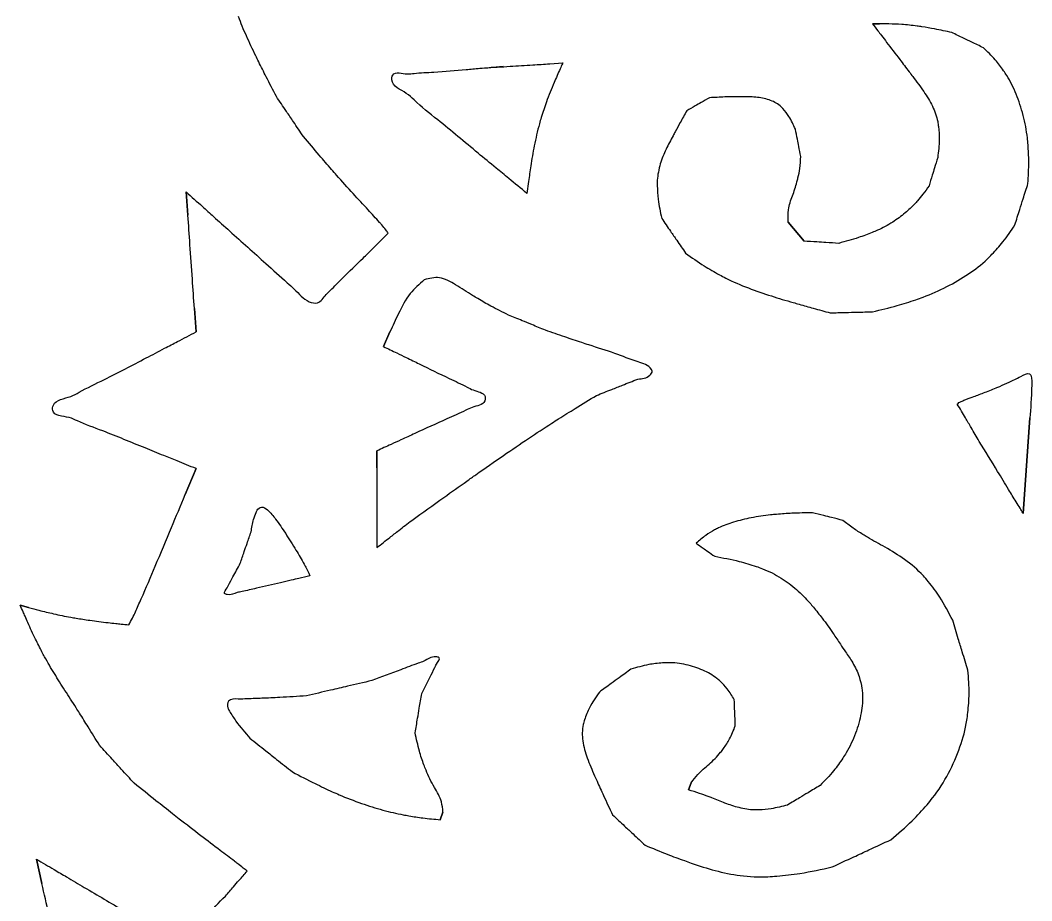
# Model space of a CAD drawing. Extents: x 0 to 339, y 0 to 248.
# Drawn here: x 43.01 to 90.01, y 163.03 to 203.97 of the extents above; entities that cross this region are included whole.
import ezdxf

# ---------------------------------------------------------------- set-up
doc = ezdxf.new("R2010")
doc.units = 0
doc.layers.add('layer_1', color=7, linetype='CONTINUOUS')

msp = doc.modelspace()

# ---------------------------------------------------------------- linework, layer by layer
at = {"layer": 'layer_1', "color": 1}
for p, q in [((82.942871, 203.801058), (82.614402, 203.801058)), ((82.614402, 203.801058), (82.942871, 203.801058)), ((82.942871, 203.801058), (82.942871, 203.801058)), ((67.613639, 201.944579), (68.21975, 201.982781)), ((66.628805, 196.477441), (66.552987, 195.921895)), ((50.798846, 194.901932), (50.723028, 195.986483)), ((50.723028, 195.986483), (50.798846, 194.901932)), ((50.798846, 194.901932), (50.798846, 194.901932)), ((79.432252, 193.699391), (78.700075, 194.583151)), ((78.700075, 194.583151), (79.432252, 193.699391)), ((79.432252, 193.699391), (79.432252, 193.699391)), ((61.780152, 191.906494), (61.780152, 191.906494)), ((61.780152, 191.906494), (61.780152, 191.906494)), ((61.780152, 191.906494), (61.780152, 191.906494)), ((51.176985, 189.480403), (51.101486, 190.564631)), ((51.101486, 190.564631), (51.176985, 189.480403)), ((51.176985, 189.480403), (51.176985, 189.480403)), ((60.189271, 189.482038), (59.886244, 188.800294)), ((59.886244, 188.800294), (60.189271, 189.482038)), ((60.189271, 189.482038), (60.189271, 189.482038)), ((89.925327, 185.479323), (89.622306, 181.034766)), ((89.622306, 181.034766), (89.925327, 185.479323)), ((89.925327, 185.479323), (89.925327, 185.479323)), ((59.583154, 183.9517), (59.583154, 183.168501)), ((59.583154, 183.168501), (59.583154, 183.9517)), ((59.583154, 183.9517), (59.583154, 183.9517)), ((50.672585, 181.915152), (51.176985, 183.125641)), ((51.176985, 183.125641), (50.672585, 181.915152)), ((50.672585, 181.915152), (50.672585, 181.915152)), ((54.871966, 180.782247), (54.871966, 180.782247)), ((54.871966, 180.782247), (54.871966, 180.782247)), ((54.871966, 180.782247), (54.871966, 180.782247)), ((43.006454, 176.770879), (43.384914, 176.669996)), ((43.384914, 176.669996), (43.006454, 176.770879)), ((43.006454, 176.770879), (43.006454, 176.770879)), ((74.066252, 168.193184), (74.192705, 168.521394)), ((74.192705, 168.521394), (74.066252, 168.193184)), ((74.066252, 168.193184), (74.066252, 168.193184)), ((62.522058, 166.804319), (62.648511, 167.157848)), ((62.648511, 167.157848), (62.522058, 166.804319)), ((62.522058, 166.804319), (62.522058, 166.804319)), ((44.015249, 163.834214), (43.76305, 164.969204)), ((43.76305, 164.969204), (44.015249, 163.834214)), ((44.015249, 163.834214), (44.015249, 163.834214))]:
    msp.add_line(p, q, dxfattribs=at)
for points in [[(53.518351, 203.239627), (53.386573, 203.536511), (53.261569, 203.836401), (53.147754, 204.140843)], [(82.614402, 203.801058), (82.695503, 203.695018), (82.776604, 203.588979), (82.857703, 203.482937)], [(83.372047, 203.797319), (83.229018, 203.800208), (83.085944, 203.800633), (82.942871, 203.801058)], [(83.969556, 203.771149), (83.770585, 203.784478), (83.571359, 203.793292), (83.372047, 203.797319)], [(84.685006, 203.700115), (84.447564, 203.732577), (84.208744, 203.755126), (83.969556, 203.771149)], [(84.913234, 203.666427), (84.837244, 203.678262), (84.761196, 203.689699), (84.685006, 203.700115)], [(85.500661, 203.56537), (85.305508, 203.602606), (85.109566, 203.635847), (84.913234, 203.666427)], [(86.301398, 203.396962), (86.034981, 203.455608), (85.768564, 203.514254), (85.500661, 203.56537)], [(53.950719, 202.315866), (53.801638, 202.621429), (53.656283, 202.928881), (53.518351, 203.239627)], [(82.857703, 203.482937), (82.914452, 203.408733), (82.971199, 203.334528), (83.027954, 203.260328)], [(83.027954, 203.260328), (83.109004, 203.154364), (83.190068, 203.048411), (83.271085, 202.942422)], [(86.843938, 203.135088), (86.663093, 203.222384), (86.482246, 203.309673), (86.301398, 203.396962)], [(87.22367, 202.951777), (87.097094, 203.012884), (86.970516, 203.073987), (86.843938, 203.135088)], [(83.271085, 202.942422), (83.473294, 202.67789), (83.675215, 202.41314), (83.87697, 202.148256)], [(87.766082, 202.689904), (87.585279, 202.777197), (87.404476, 202.86449), (87.22367, 202.951777)], [(88.317064, 202.131411), (88.145716, 202.328644), (87.955899, 202.509274), (87.766082, 202.689904)], [(54.087076, 202.038506), (54.041411, 202.130854), (53.995894, 202.223273), (53.950719, 202.315866)], [(83.87697, 202.148256), (84.022979, 201.956559), (84.168901, 201.764792), (84.314636, 201.572897)], [(54.436386, 201.340865), (54.318572, 201.572716), (54.202353, 201.805384), (54.087076, 202.038506)], [(62.232078, 201.55993), (62.735774, 201.589757), (63.2302, 201.634692), (63.724626, 201.679628)], [(63.724626, 201.679628), (63.936667, 201.698296), (64.148707, 201.716964), (64.360744, 201.735659)], [(64.360744, 201.735659), (64.509168, 201.748746), (64.657591, 201.761845), (64.806012, 201.774957)], [(64.583389, 201.755254), (64.979954, 201.780079), (65.376518, 201.804903), (65.773085, 201.829692)], [(64.806012, 201.774957), (65.018039, 201.793689), (65.230064, 201.812447), (65.442088, 201.831205)], [(65.773085, 201.829692), (66.124728, 201.851672), (66.476372, 201.873625), (66.828018, 201.895567)], [(66.828018, 201.895567), (67.089891, 201.911908), (67.351765, 201.928244), (67.613639, 201.944579)], [(68.100037, 201.713368), (68.004936, 201.500229), (67.908125, 201.287852), (67.815718, 201.073511)], [(68.204786, 201.949104), (68.16988, 201.870521), (68.135075, 201.791893), (68.100037, 201.713368)], [(68.21975, 201.982781), (68.214762, 201.971556), (68.209773, 201.960331), (68.204786, 201.949104)], [(88.705339, 201.623437), (88.584083, 201.798909), (88.456707, 201.970673), (88.317064, 202.131411)], [(54.909008, 200.424599), (54.750538, 200.729546), (54.592069, 201.034492), (54.436386, 201.340865)], [(60.27537, 201.197038), (60.268714, 201.274875), (60.28381, 201.363817), (60.322149, 201.421551)], [(60.946959, 200.568405), (60.678766, 200.751293), (60.302071, 200.884824), (60.27537, 201.197038)], [(60.322149, 201.421551), (60.435434, 201.592147), (60.751654, 201.490263), (60.997467, 201.477675)], [(60.997467, 201.477675), (61.111675, 201.471827), (61.210684, 201.485255), (61.311755, 201.496364)], [(61.311755, 201.496364), (61.607901, 201.528913), (61.921749, 201.541554), (62.232078, 201.55993)], [(84.314636, 201.572897), (84.370763, 201.498993), (84.426862, 201.425069), (84.48299, 201.351154)], [(84.48299, 201.351154), (84.658194, 201.120428), (84.833683, 200.889783), (84.997434, 200.650714)], [(88.852243, 201.401725), (88.805159, 201.476811), (88.755779, 201.550445), (88.705339, 201.623437)], [(89.286085, 200.536698), (89.164477, 200.836103), (89.023562, 201.128524), (88.852243, 201.401725)], [(67.815718, 201.073511), (67.68776, 200.776707), (67.568247, 200.476138), (67.459327, 200.171824)], [(55.376147, 199.73333), (55.22044, 199.963757), (55.064724, 200.194178), (54.909008, 200.424599)], [(61.306048, 200.263512), (61.193182, 200.368153), (61.084297, 200.474751), (60.946959, 200.568405)], [(62.405893, 199.341361), (62.030779, 199.644033), (61.649935, 199.944687), (61.306048, 200.263512)], [(75.03833, 200.366325), (74.907407, 200.2915), (74.776484, 200.216675), (74.645555, 200.141862)], [(75.754745, 200.401909), (75.515808, 200.393092), (75.277069, 200.379709), (75.03833, 200.366325)], [(76.29166, 200.415019), (76.112663, 200.412553), (75.933649, 200.408511), (75.754745, 200.401909)], [(76.503077, 200.416892), (76.432585, 200.416717), (76.362124, 200.415991), (76.29166, 200.415019)], [(77.18767, 200.389749), (76.960262, 200.412228), (76.731508, 200.417459), (76.503077, 200.416892)], [(77.804852, 200.267166), (77.604247, 200.333909), (77.396526, 200.369103), (77.18767, 200.389749)], [(78.321098, 199.987417), (78.17304, 200.115135), (77.992045, 200.204886), (77.804852, 200.267166)], [(84.997434, 200.650714), (85.145986, 200.433834), (85.284879, 200.210021), (85.399629, 199.972619)], [(89.613305, 199.548202), (89.525427, 199.884308), (89.416932, 200.214546), (89.286085, 200.536698)], [(67.459327, 200.171824), (67.373895, 199.933132), (67.294979, 199.692137), (67.220863, 199.449692)], [(74.370536, 199.984738), (74.239544, 199.90991), (74.108545, 199.835094), (73.977546, 199.760277)], [(74.645555, 200.141862), (74.553885, 200.089482), (74.462213, 200.037107), (74.370536, 199.984738)], [(78.448299, 199.86307), (78.407783, 199.906549), (78.365952, 199.948725), (78.321098, 199.987417)], [(78.732652, 199.49751), (78.650354, 199.627841), (78.553785, 199.749869), (78.448299, 199.86307)], [(85.399629, 199.972619), (85.509977, 199.744325), (85.598, 199.503464), (85.644715, 199.255171)], [(55.703054, 199.249517), (55.59409, 199.410791), (55.485121, 199.572062), (55.376147, 199.73333)], [(64.280363, 197.790743), (63.661026, 198.309547), (63.041689, 198.828352), (62.405893, 199.341361)], [(67.220863, 199.449692), (67.190835, 199.351463), (67.161594, 199.252996), (67.133912, 199.154097)], [(73.977546, 199.760277), (73.878046, 199.577691), (73.778545, 199.395105), (73.679217, 199.212422)], [(79.028284, 198.901961), (78.939544, 199.106181), (78.850804, 199.310402), (78.732652, 199.49751)], [(89.81163, 198.497865), (89.772003, 198.851959), (89.703517, 199.203172), (89.613305, 199.548202)], [(56.169936, 198.55846), (56.014312, 198.788814), (55.858688, 199.019169), (55.703054, 199.249517)], [(67.133912, 199.154097), (67.039866, 198.818104), (66.963802, 198.477119), (66.896223, 198.134663)], [(73.679217, 199.212422), (73.600261, 199.06721), (73.521415, 198.921937), (73.442626, 198.776643)], [(79.121893, 198.434111), (79.090701, 198.590063), (79.059493, 198.746012), (79.028284, 198.901961)], [(85.644715, 199.255171), (85.659044, 199.179012), (85.669487, 199.102153), (85.678399, 199.025073)], [(85.678399, 199.025073), (85.701445, 198.825743), (85.714255, 198.624932), (85.712083, 198.424638)], [(56.905046, 197.690939), (56.658344, 197.97869), (56.41414, 198.268575), (56.169936, 198.55846)], [(73.34631, 198.598939), (73.234245, 198.392038), (73.122368, 198.18489), (73.021627, 197.972217)], [(73.442626, 198.776643), (73.410509, 198.717418), (73.378402, 198.658188), (73.34631, 198.598939)], [(79.187345, 198.106736), (79.165536, 198.215863), (79.143719, 198.324988), (79.121893, 198.434111)], [(85.712083, 198.424638), (85.709053, 198.145308), (85.676884, 197.866986), (85.644715, 197.588663)], [(89.840617, 198.183579), (89.832516, 198.288503), (89.823331, 198.39331), (89.81163, 198.497865)], [(66.896223, 198.134663), (66.834563, 197.822196), (66.779966, 197.508504), (66.7316, 197.193848)], [(73.021627, 197.972217), (72.916909, 197.751149), (72.824222, 197.524113), (72.753157, 197.289408)], [(79.280739, 197.63923), (79.249613, 197.795066), (79.218487, 197.950903), (79.187345, 198.106736)], [(89.875258, 197.397864), (89.874258, 197.659938), (89.860803, 197.922124), (89.840617, 198.183579)], [(57.477693, 197.030576), (57.285797, 197.249816), (57.094684, 197.469747), (56.905046, 197.690939)], [(65.12201, 197.098427), (64.841445, 197.329179), (64.560904, 197.559961), (64.280363, 197.790743)], [(79.234946, 197.08449), (79.259882, 197.268213), (79.270311, 197.453722), (79.280739, 197.63923)], [(85.644715, 197.588663), (85.594817, 197.426535), (85.544919, 197.264407), (85.495031, 197.102276)], [(57.708449, 196.768075), (57.631281, 196.855356), (57.554424, 196.942911), (57.477693, 197.030576)], [(65.711209, 196.613911), (65.514797, 196.775402), (65.318398, 196.936907), (65.12201, 197.098427)], [(66.7316, 197.193848), (66.69495, 196.955415), (66.661878, 196.716428), (66.628805, 196.477441)], [(72.753157, 197.289408), (72.678184, 197.041799), (72.627277, 196.785656), (72.613869, 196.528012)], [(79.1499, 196.636327), (79.184331, 196.784563), (79.21451, 196.933927), (79.234946, 197.08449)], [(85.495031, 197.102276), (85.460109, 196.988783), (85.425193, 196.875287), (85.390282, 196.76179)], [(89.837077, 196.376435), (89.856817, 196.716848), (89.876557, 197.057261), (89.875258, 197.397864)], [(58.482531, 195.907973), (58.222824, 196.193139), (57.963934, 196.479107), (57.708449, 196.768075)], [(66.552987, 195.921895), (66.272386, 196.152557), (65.991785, 196.383219), (65.711209, 196.613911)], [(72.613869, 196.528012), (72.609623, 196.446426), (72.609137, 196.36469), (72.610109, 196.282935)], [(79.104107, 196.451994), (79.120491, 196.513078), (79.135564, 196.574604), (79.1499, 196.636327)], [(85.390282, 196.76179), (85.340409, 196.599649), (85.290546, 196.437505), (85.240683, 196.275361)], [(72.610109, 196.282935), (72.612644, 196.069708), (72.625092, 195.856355), (72.651214, 195.64499)], [(78.892652, 195.804858), (78.969803, 196.019789), (79.045379, 196.233045), (79.104107, 196.451994)], [(85.240683, 196.275361), (85.148958, 196.141635), (85.057233, 196.007909), (84.958188, 195.879724)], [(89.612609, 195.665584), (89.687437, 195.902533), (89.762257, 196.139484), (89.837077, 196.376435)], [(50.723028, 195.986483), (50.972106, 195.762314), (51.221183, 195.538146), (51.470279, 195.313999)], [(59.178166, 195.148664), (58.945422, 195.401048), (58.713653, 195.654193), (58.482531, 195.907973)], [(72.651214, 195.64499), (72.687991, 195.347401), (72.751874, 195.053753), (72.815757, 194.760106)], [(78.709341, 195.163205), (78.739893, 195.381901), (78.817029, 195.594183), (78.892652, 195.804858)], [(84.698168, 195.568174), (84.660596, 195.525634), (84.622709, 195.483398), (84.584064, 195.44185)], [(84.958188, 195.879724), (84.875511, 195.772724), (84.787734, 195.669585), (84.698168, 195.568174)], [(89.455451, 195.167973), (89.50784, 195.333842), (89.560226, 195.499712), (89.612609, 195.665584)], [(51.470279, 195.313999), (51.644647, 195.157096), (51.819023, 195.000204), (51.993341, 194.843245)], [(59.700202, 194.574237), (59.529583, 194.768629), (59.353597, 194.95843), (59.178166, 195.148664)], [(78.700075, 194.583151), (78.691428, 194.778117), (78.682782, 194.973084), (78.709341, 195.163205)], [(84.584064, 195.44185), (84.441082, 195.288128), (84.287721, 195.143825), (84.126684, 195.008864)], [(89.230897, 194.45708), (89.305751, 194.694044), (89.380605, 194.931007), (89.455451, 195.167973)], [(50.894014, 193.536579), (50.862279, 193.991696), (50.830563, 194.446814), (50.798846, 194.901932)], [(51.993341, 194.843245), (52.242366, 194.619019), (52.491271, 194.394656), (52.740553, 194.17072)], [(72.815757, 194.760106), (72.952947, 194.560567), (73.090136, 194.361028), (73.227323, 194.161487)], [(84.126684, 195.008864), (83.944329, 194.856037), (83.752132, 194.715189), (83.551592, 194.587062)], [(52.740553, 194.17072), (53.299068, 193.668991), (53.859477, 193.169404), (54.415047, 192.66434)], [(59.804818, 194.454676), (59.76982, 194.494471), (59.735123, 194.53445), (59.700202, 194.574237)], [(59.999104, 194.223027), (59.939117, 194.303882), (59.871421, 194.378944), (59.804818, 194.454676)], [(60.10372, 194.069837), (60.069815, 194.121627), (60.03591, 194.173417), (59.999104, 194.223027)], [(73.227323, 194.161487), (73.323355, 194.021806), (73.419387, 193.882123), (73.515417, 193.74244)], [(82.841865, 194.204498), (82.762414, 194.169202), (82.682099, 194.135944), (82.601448, 194.103475)], [(83.551592, 194.587062), (83.324881, 194.442214), (83.087507, 194.313623), (82.841865, 194.204498)], [(88.672578, 193.663124), (88.872984, 193.916845), (89.05194, 194.186962), (89.230897, 194.45708)], [(59.674158, 193.640105), (59.817359, 193.783335), (59.96054, 193.926586), (60.10372, 194.069837)], [(73.515417, 193.74244), (73.652607, 193.542889), (73.789793, 193.343336), (73.92698, 193.143782)], [(80.030959, 193.662026), (79.83139, 193.674485), (79.631821, 193.686938), (79.432252, 193.699391)], [(81.962537, 193.867774), (81.661177, 193.767717), (81.354911, 193.683081), (81.048645, 193.598445)], [(82.601448, 194.103475), (82.390836, 194.018687), (82.17794, 193.939291), (81.962537, 193.867774)], [(51.006102, 191.9302), (50.968715, 192.465658), (50.931352, 193.001118), (50.894014, 193.536579)], [(58.943674, 192.909791), (59.086925, 193.052971), (59.230176, 193.196152), (59.373406, 193.339353)], [(59.373406, 193.339353), (59.473667, 193.439594), (59.573917, 193.539845), (59.674158, 193.640105)], [(80.450023, 193.635855), (80.310335, 193.644582), (80.170647, 193.653305), (80.030959, 193.662026)], [(81.048645, 193.598445), (80.849104, 193.610917), (80.649564, 193.623389), (80.450023, 193.635855)], [(88.164793, 193.087819), (88.342298, 193.272199), (88.514141, 193.462537), (88.672578, 193.663124)], [(57.983723, 191.978771), (58.300466, 192.295275), (58.62207, 192.602533), (58.943674, 192.909791)], [(73.92698, 193.143782), (74.212233, 192.94083), (74.497487, 192.737877), (74.79314, 192.551001)], [(87.074961, 192.177813), (87.381538, 192.384793), (87.675885, 192.611346), (87.943169, 192.866071)], [(87.943169, 192.866071), (88.018803, 192.938152), (88.092271, 193.012488), (88.164793, 193.087819)], [(54.415047, 192.66434), (54.745565, 192.363868), (55.07437, 192.061458), (55.411628, 191.768606)], [(74.79314, 192.551001), (75.024324, 192.404875), (75.261867, 192.268579), (75.502133, 192.137604)], [(51.101486, 190.564631), (51.069685, 191.01982), (51.037885, 191.475009), (51.006102, 191.9302)], [(57.415908, 191.411844), (57.605371, 191.595629), (57.793672, 191.788864), (57.983723, 191.978771)], [(61.780152, 191.906494), (61.550525, 191.702315), (61.320898, 191.498137), (61.131957, 191.261168)], [(62.48631, 191.99733), (62.257356, 192.024878), (62.018754, 191.965686), (61.780152, 191.906494)], [(63.237362, 191.672796), (62.999776, 191.819472), (62.749413, 191.965673), (62.48631, 191.99733)], [(75.502133, 192.137604), (75.599392, 192.084586), (75.697097, 192.032439), (75.795827, 191.982312)], [(75.795827, 191.982312), (76.135533, 191.809835), (76.487362, 191.661264), (76.843453, 191.524963)], [(86.066635, 191.584778), (86.413931, 191.762554), (86.751263, 191.959274), (87.074961, 192.177813)], [(55.411628, 191.768606), (55.523174, 191.671747), (55.635645, 191.575933), (55.741363, 191.47248)], [(55.741363, 191.47248), (55.959103, 191.259405), (56.148196, 191.013923), (56.440864, 190.88604)], [(57.229108, 191.220349), (57.289444, 191.290346), (57.352741, 191.35057), (57.415908, 191.411844)], [(64.02778, 191.174248), (63.763438, 191.337111), (63.508734, 191.505264), (63.237362, 191.672796)], [(76.843453, 191.524963), (77.196445, 191.389848), (77.553625, 191.266789), (77.913384, 191.151743)], [(84.96304, 191.098234), (85.339899, 191.238334), (85.708563, 191.401487), (86.066635, 191.584778)], [(56.440864, 190.88604), (56.562188, 190.833027), (56.701311, 190.800223), (56.815367, 190.831882)], [(56.815367, 190.831882), (56.98643, 190.879364), (57.101107, 191.071851), (57.229108, 191.220349)], [(61.131957, 191.261168), (60.908787, 190.981269), (60.74238, 190.655623), (60.5849, 190.329552)], [(64.269085, 191.028328), (64.188191, 191.07644), (64.107547, 191.125103), (64.02778, 191.174248)], [(64.880708, 190.680362), (64.674351, 190.791642), (64.470943, 190.90827), (64.269085, 191.028328)], [(77.913384, 191.151743), (78.249598, 191.044227), (78.588064, 190.94371), (78.927215, 190.845779)], [(83.761962, 190.705547), (84.051611, 190.787793), (84.338535, 190.880007), (84.62346, 190.977633)], [(84.62346, 190.977633), (84.737109, 191.016573), (84.85044, 191.056375), (84.96304, 191.098234)], [(65.69422, 190.265041), (65.421393, 190.400479), (65.148566, 190.535916), (64.880708, 190.680362)], [(78.927215, 190.845779), (79.019454, 190.819144), (79.111745, 190.792701), (79.204057, 190.766329)], [(79.204057, 190.766329), (79.423359, 190.703675), (79.642781, 190.64142), (79.862513, 190.580286)], [(79.862513, 190.580286), (80.122879, 190.507846), (80.38368, 190.436981), (80.64448, 190.366115)], [(80.64448, 190.366115), (80.887724, 190.372281), (81.130968, 190.378446), (81.374211, 190.384648)], [(81.374211, 190.384648), (81.544452, 190.388989), (81.714692, 190.393348), (81.884932, 190.397725)], [(81.884932, 190.397725), (82.128089, 190.403977), (82.371246, 190.410266), (82.614402, 190.416555)], [(82.614402, 190.416555), (82.998481, 190.507185), (83.38256, 190.597816), (83.761962, 190.705547)], [(60.5849, 190.329552), (60.448563, 190.047259), (60.318917, 189.764648), (60.189271, 189.482038)], [(66.330337, 190.003163), (66.118302, 190.090466), (65.906261, 190.177754), (65.69422, 190.265041)], [(66.775572, 189.819818), (66.627164, 189.88094), (66.478752, 189.942055), (66.330337, 190.003163)], [(50.317688, 189.032051), (50.604085, 189.181528), (50.890535, 189.330966), (51.176985, 189.480403)], [(67.411559, 189.557856), (67.199565, 189.645181), (66.987572, 189.732507), (66.775572, 189.819818)], [(68.317016, 189.246393), (68.014653, 189.348769), (67.713106, 189.453312), (67.411559, 189.557856)], [(49.716182, 188.718221), (49.916765, 188.822767), (50.117214, 188.927419), (50.317688, 189.032051)], [(69.098988, 188.985348), (68.838264, 189.071717), (68.577338, 189.158252), (68.317016, 189.246393)], [(69.431978, 188.875857), (69.320669, 188.91193), (69.209847, 188.948624), (69.098988, 188.985348)], [(48.856884, 188.269914), (49.142815, 188.419734), (49.429636, 188.56887), (49.716182, 188.718221)], [(59.886244, 188.800294), (60.092082, 188.700532), (60.29792, 188.600769), (60.503696, 188.500961)], [(70.639467, 188.480328), (70.245343, 188.62251), (69.83546, 188.7451), (69.431978, 188.875857)], [(46.917199, 187.267662), (47.573185, 187.591446), (48.212775, 187.932417), (48.856884, 188.269914)], [(60.503696, 188.500961), (60.647719, 188.431105), (60.791711, 188.361228), (60.935837, 188.291429)], [(60.935837, 188.291429), (61.141702, 188.19173), (61.347839, 188.092192), (61.553076, 187.992098)], [(71.717846, 188.084713), (71.339176, 188.207247), (70.995761, 188.351793), (70.639467, 188.480328)], [(72.336163, 187.739515), (72.198148, 187.941994), (71.951297, 188.00917), (71.717846, 188.084713)], [(61.553076, 187.992098), (62.014831, 187.7669), (62.472031, 187.538885), (62.941904, 187.318903)], [(72.272536, 187.470255), (72.330608, 187.521812), (72.383953, 187.589157), (72.374494, 187.655354)], [(72.374494, 187.655354), (72.370354, 187.684323), (72.354186, 187.713073), (72.336163, 187.739515)], [(89.508604, 187.411493), (89.649965, 187.484267), (89.812837, 187.571026), (89.902905, 187.533445)], [(45.745167, 186.674466), (46.121914, 186.884273), (46.522524, 187.072857), (46.917199, 187.267662)], [(62.941904, 187.318903), (63.223883, 187.186887), (63.510426, 187.057764), (63.775358, 186.914892)], [(70.994054, 187.004545), (71.231, 187.098105), (71.467931, 187.191702), (71.704863, 187.285299)], [(71.704863, 187.285299), (71.906664, 187.304945), (72.108466, 187.324591), (72.272536, 187.470255)], [(88.52661, 186.949284), (88.67147, 187.012794), (88.818923, 187.079632), (88.956624, 187.14324)], [(88.956624, 187.14324), (89.135768, 187.225994), (89.298405, 187.303282), (89.508604, 187.411493)], [(89.902905, 187.533445), (90.014734, 187.486784), (90.014327, 187.248438), (90.010945, 187.032512)], [(45.351999, 186.479206), (45.496025, 186.531868), (45.619263, 186.604352), (45.745167, 186.674466)], [(63.775358, 186.914892), (63.863684, 186.867259), (63.949608, 186.818098), (64.053224, 186.780193)], [(64.053224, 186.780193), (64.264402, 186.702938), (64.549067, 186.672438), (64.606857, 186.480905)], [(69.785508, 186.52767), (70.022491, 186.621142), (70.259475, 186.714614), (70.496443, 186.808123)], [(70.496443, 186.808123), (70.662321, 186.873579), (70.828191, 186.939053), (70.994054, 187.004545)], [(87.249093, 186.450647), (87.423923, 186.514037), (87.597893, 186.578626), (87.771719, 186.644466)], [(87.771719, 186.644466), (87.966777, 186.718347), (88.161653, 186.793804), (88.353323, 186.87463)], [(88.353323, 186.87463), (88.411142, 186.899011), (88.468668, 186.923881), (88.52661, 186.949284)], [(90.010945, 187.032512), (90.000679, 186.377067), (89.963003, 185.928195), (89.925327, 185.479323)], [(44.547652, 186.06744), (44.670981, 186.3464), (45.055531, 186.370807), (45.351999, 186.479206)], [(64.593763, 186.271373), (64.510442, 186.069941), (64.223618, 186.047607), (64.00272, 185.971997)], [(64.606857, 186.480905), (64.626134, 186.417013), (64.620165, 186.335202), (64.593763, 186.271373)], [(68.799664, 185.924298), (69.127067, 186.127383), (69.456287, 186.327527), (69.785508, 186.52767)], [(86.553853, 186.12351), (86.579073, 186.147691), (86.604292, 186.171871), (86.632449, 186.191779)], [(86.632449, 186.191779), (86.676686, 186.223058), (86.728173, 186.24379), (86.778412, 186.26559)], [(86.778412, 186.26559), (86.804783, 186.277032), (86.83081, 186.288769), (86.857007, 186.300147)], [(86.857007, 186.300147), (86.985153, 186.355805), (87.117367, 186.402886), (87.249093, 186.450647)], [(44.516785, 185.823707), (44.499899, 185.896934), (44.51412, 185.991595), (44.547652, 186.06744)], [(45.276178, 185.495857), (44.983105, 185.573601), (44.573639, 185.577171), (44.516785, 185.823707)], [(63.708036, 185.837314), (63.424869, 185.693362), (63.12245, 185.564955), (62.824108, 185.433249)], [(64.00272, 185.971997), (63.894694, 185.935021), (63.802435, 185.885304), (63.708036, 185.837314)], [(68.027059, 185.438725), (68.283831, 185.601794), (68.541181, 185.763963), (68.799664, 185.924298)], [(86.932821, 185.482675), (86.8065, 185.696288), (86.680177, 185.909899), (86.553853, 186.12351)], [(45.664717, 185.342684), (45.542463, 185.398438), (45.424157, 185.456603), (45.276178, 185.495857)], [(46.837761, 184.87575), (46.439973, 185.027623), (46.034301, 185.174137), (45.664717, 185.342684)], [(62.824108, 185.433249), (62.326931, 185.213763), (61.841079, 184.985113), (61.351124, 184.759769)], [(66.629724, 184.527763), (66.989262, 184.768173), (67.350632, 185.005864), (67.714644, 185.239428)], [(67.714644, 185.239428), (67.818607, 185.306134), (67.922785, 185.372504), (68.027059, 185.438725)], [(87.198051, 185.03415), (87.109642, 185.183659), (87.021232, 185.333167), (86.932821, 185.482675)], [(48.806446, 184.08393), (48.1526, 184.350114), (47.506315, 184.6205), (46.837761, 184.87575)], [(61.351124, 184.759769), (61.133367, 184.659616), (60.914799, 184.560117), (60.69647, 184.46044)], [(87.576885, 184.393484), (87.450608, 184.60704), (87.324331, 184.820596), (87.198051, 185.03415)], [(60.69647, 184.46044), (60.543615, 184.390654), (60.390877, 184.320782), (60.238108, 184.250941)], [(65.466314, 183.737436), (65.852416, 184.003371), (66.239994, 184.267165), (66.629724, 184.527763)], [(88.429045, 182.994082), (88.144974, 183.460539), (87.86093, 183.927012), (87.576885, 184.393484)], [(49.684529, 183.728923), (49.391639, 183.847145), (49.098289, 183.965119), (48.806446, 184.08393)], [(60.238108, 184.250941), (60.019831, 184.151152), (59.801493, 184.051426), (59.583154, 183.9517)], [(50.299114, 183.480478), (50.094295, 183.563313), (49.889525, 183.646179), (49.684529, 183.728923)], [(51.176985, 183.125641), (50.884328, 183.243899), (50.591672, 183.362158), (50.299114, 183.480478)], [(64.179289, 182.840419), (64.60683, 183.14152), (65.035654, 183.44081), (65.466314, 183.737436)], [(59.583154, 183.168501), (59.583154, 182.840566), (59.583154, 182.512631), (59.583154, 182.184696)], [(88.940488, 182.154421), (88.769972, 182.434287), (88.599504, 182.714181), (88.429045, 182.994082)], [(62.690297, 181.785404), (63.048358, 182.040453), (63.406938, 182.294776), (63.765875, 182.54859)], [(63.765875, 182.54859), (63.9036, 182.645979), (64.041378, 182.743293), (64.179289, 182.840419)], [(59.583154, 182.184696), (59.583154, 181.802511), (59.583154, 181.420326), (59.583154, 181.038141)], [(89.111013, 181.874527), (89.05418, 181.96783), (88.997331, 182.061124), (88.940488, 182.154421)], [(50.036539, 180.390916), (50.249167, 180.898725), (50.460876, 181.406938), (50.672585, 181.915152)], [(61.199547, 180.719307), (61.69613, 181.07514), (62.192713, 181.430973), (62.690297, 181.785404)], [(89.470812, 181.283584), (89.350884, 181.480568), (89.230984, 181.677569), (89.111013, 181.874527)], [(53.852314, 180.76168), (53.883142, 180.871662), (53.921022, 180.980195), (53.963749, 181.084815)], [(53.963749, 181.084815), (53.977869, 181.119389), (53.992519, 181.153536), (54.013399, 181.186278)], [(54.013399, 181.186278), (54.060518, 181.260167), (54.139367, 181.326904), (54.219055, 181.336899)], [(54.219055, 181.336899), (54.315558, 181.349003), (54.413293, 181.277892), (54.497748, 181.204135)], [(54.497748, 181.204135), (54.652033, 181.069395), (54.762, 180.925821), (54.871966, 180.782247)], [(59.583154, 181.038141), (59.583154, 180.721386), (59.583154, 180.404631), (59.583154, 180.087876)], [(78.159205, 180.997789), (78.065924, 180.989823), (77.972695, 180.981344), (77.879574, 180.971635)], [(78.870942, 181.04636), (78.633433, 181.034939), (78.396149, 181.018021), (78.159205, 180.997789)], [(79.824048, 181.072513), (79.506212, 181.067068), (79.188377, 181.061624), (78.870942, 181.04636)], [(80.347843, 180.941491), (80.173241, 180.985152), (79.998644, 181.028833), (79.824048, 181.072513)], [(89.603368, 181.065868), (89.559182, 181.13844), (89.514995, 181.211011), (89.470812, 181.283584)], [(89.622306, 181.034766), (89.615993, 181.045133), (89.609681, 181.055501), (89.603368, 181.065868)], [(53.735369, 180.188758), (53.767473, 180.381146), (53.799576, 180.573533), (53.852314, 180.76168)], [(54.871966, 180.782247), (55.031097, 180.556912), (55.190228, 180.331576), (55.341906, 180.101343)], [(60.600883, 180.251585), (60.800441, 180.407488), (60.999994, 180.563398), (61.199547, 180.719307)], [(76.156721, 180.63483), (75.916711, 180.561814), (75.67992, 180.476094), (75.455372, 180.365455)], [(76.975953, 180.836894), (76.699888, 180.782815), (76.426274, 180.716834), (76.156721, 180.63483)], [(77.879574, 180.971635), (77.57665, 180.940051), (77.274864, 180.895449), (76.975953, 180.836894)], [(80.714498, 180.849835), (80.592277, 180.880378), (80.470059, 180.91093), (80.347843, 180.941491)], [(81.238292, 180.718984), (81.063692, 180.762595), (80.889092, 180.806206), (80.714498, 180.849835)], [(81.7126, 180.358858), (81.55045, 180.473248), (81.394371, 180.596116), (81.238292, 180.718984)], [(49.282821, 178.597754), (49.534434, 179.195378), (49.786124, 179.792866), (50.036539, 180.390916)], [(53.548313, 179.646171), (53.610672, 179.827031), (53.673021, 180.007895), (53.735369, 180.188758)], [(55.341906, 180.101343), (55.507761, 179.849589), (55.664705, 179.591979), (55.82029, 179.333516)], [(59.583154, 180.087876), (59.583154, 180.025832), (59.583154, 179.963788), (59.583154, 179.901745)], [(60.181818, 179.924211), (60.321509, 180.033332), (60.461197, 180.142457), (60.600883, 180.251585)], [(75.276671, 180.271913), (75.13636, 180.195026), (74.998242, 180.113398), (74.867838, 180.021232)], [(75.455372, 180.365455), (75.395088, 180.335751), (75.335685, 180.304252), (75.276671, 180.271913)], [(82.170113, 180.060416), (82.015167, 180.156145), (81.86133, 180.253935), (81.7126, 180.358858)], [(82.375021, 179.935976), (82.306332, 179.976788), (82.238116, 180.018403), (82.170113, 180.060416)], [(53.417359, 179.266421), (53.461016, 179.393002), (53.504667, 179.519586), (53.548313, 179.646171)], [(59.583154, 179.456576), (59.782711, 179.612452), (59.982267, 179.768328), (60.181818, 179.924211)], [(59.583154, 179.901745), (59.583154, 179.792938), (59.583154, 179.684131), (59.583154, 179.575324)], [(59.583154, 179.575324), (59.583154, 179.535742), (59.583154, 179.496159), (59.583154, 179.456576)], [(74.867838, 180.021232), (74.711052, 179.910421), (74.565417, 179.784377), (74.419781, 179.658333)], [(74.419781, 179.658333), (74.525838, 179.583484), (74.631895, 179.508636), (74.737946, 179.433779)], [(83.195107, 179.471258), (82.92249, 179.627468), (82.645098, 179.775509), (82.375021, 179.935976)], [(53.230263, 178.724007), (53.292632, 178.90481), (53.355001, 179.085614), (53.417359, 179.266421)], [(55.82029, 179.333516), (55.949152, 179.119447), (56.077082, 178.904793), (56.197637, 178.686196)], [(74.737946, 179.433779), (74.812158, 179.381398), (74.886366, 179.329012), (74.960572, 179.276623)], [(74.960572, 179.276623), (75.066545, 179.201806), (75.172513, 179.126982), (75.27848, 179.052157)], [(84.104991, 178.89431), (83.812062, 179.103493), (83.506704, 179.292712), (83.195107, 179.471258)], [(52.893505, 178.092791), (53.010291, 178.305139), (53.120277, 178.514573), (53.230263, 178.724007)], [(56.197637, 178.686196), (56.222457, 178.64119), (56.246964, 178.596018), (56.271967, 178.551021)], [(75.27848, 179.052157), (75.659371, 178.979833), (76.040262, 178.907509), (76.415612, 178.811925)], [(76.415612, 178.811925), (76.681576, 178.744196), (76.944759, 178.664789), (77.204967, 178.577148)], [(84.975664, 178.143274), (84.716087, 178.42507), (84.417618, 178.67106), (84.104991, 178.89431)], [(48.630068, 177.073518), (48.853903, 177.578765), (49.068334, 178.088309), (49.282821, 178.597754)], [(56.271967, 178.551021), (56.318719, 178.466881), (56.367203, 178.383354), (56.405247, 178.295198)], [(56.405247, 178.295198), (56.426679, 178.245536), (56.444797, 178.194405), (56.462916, 178.143274)], [(77.204967, 178.577148), (77.304151, 178.543743), (77.402903, 178.509141), (77.500534, 178.471424)], [(77.500534, 178.471424), (77.802224, 178.354875), (78.093212, 178.208588), (78.36764, 178.036638)], [(52.624083, 177.587665), (52.653259, 177.632637), (52.671623, 177.672992), (52.691441, 177.713968)], [(52.691441, 177.713968), (52.750885, 177.836872), (52.82342, 177.965356), (52.893505, 178.092791)], [(55.099106, 177.814805), (54.726771, 177.732487), (54.354436, 177.65017), (53.983642, 177.562494)], [(55.604371, 177.93648), (55.43595, 177.895919), (55.267528, 177.855362), (55.099106, 177.814805)], [(55.957951, 178.021638), (55.840091, 177.99325), (55.722231, 177.964864), (55.604371, 177.93648)], [(56.462916, 178.143274), (56.294594, 178.102728), (56.126273, 178.062181), (55.957951, 178.021638)], [(78.36764, 178.036638), (78.620586, 177.878148), (78.859464, 177.697856), (79.083248, 177.500657)], [(85.20576, 177.875767), (85.131314, 177.966952), (85.05532, 178.056799), (84.975664, 178.143274)], [(85.738924, 177.148069), (85.576311, 177.400768), (85.396092, 177.64264), (85.20576, 177.875767)], [(52.506798, 177.326902), (52.464378, 177.389584), (52.565803, 177.497834), (52.624083, 177.587665)], [(52.627947, 177.268014), (52.578692, 177.277955), (52.526782, 177.297372), (52.506798, 177.326902)], [(53.091373, 177.360525), (52.940866, 177.314873), (52.800744, 177.233137), (52.627947, 177.268014)], [(53.314426, 177.411034), (53.239482, 177.396259), (53.164211, 177.382618), (53.091373, 177.360525)], [(53.983642, 177.562494), (53.761179, 177.509892), (53.539272, 177.455361), (53.314426, 177.411034)], [(79.083248, 177.500657), (79.301802, 177.308065), (79.505959, 177.099347), (79.697918, 176.880474)], [(43.137331, 176.471979), (43.093686, 176.571604), (43.05007, 176.671241), (43.006454, 176.770879)], [(48.222694, 176.176859), (48.320662, 176.366821), (48.404662, 176.563876), (48.49085, 176.759687)], [(48.49085, 176.759687), (48.536973, 176.864474), (48.583722, 176.968904), (48.630068, 177.073518)], [(79.697918, 176.880474), (79.755226, 176.815132), (79.811446, 176.748886), (79.86717, 176.682214)], [(86.339469, 176.07241), (86.150231, 176.437694), (85.960993, 176.802977), (85.738924, 177.148069)], [(43.22887, 176.262764), (43.198437, 176.332537), (43.167877, 176.402255), (43.137331, 176.471979)], [(43.384914, 176.669996), (43.549128, 176.626478), (43.713342, 176.582961), (43.877978, 176.541095)], [(43.877978, 176.541095), (44.103241, 176.483814), (44.329294, 176.429625), (44.556081, 176.378569)], [(44.556081, 176.378569), (44.820281, 176.319089), (45.085478, 176.26386), (45.351999, 176.216039)], [(79.86717, 176.682214), (80.007546, 176.514264), (80.144777, 176.343621), (80.277721, 176.169705)], [(43.359532, 175.963907), (43.315544, 176.063337), (43.272337, 176.163107), (43.22887, 176.262764)], [(43.719191, 175.193276), (43.594224, 175.447738), (43.474223, 175.704664), (43.359532, 175.963907)], [(45.351999, 176.216039), (45.435004, 176.201146), (45.518137, 176.18697), (45.601322, 176.173089)], [(45.601322, 176.173089), (45.812921, 176.137778), (46.024851, 176.104367), (46.237216, 176.074109)], [(46.237216, 176.074109), (46.521477, 176.033608), (46.806519, 175.998758), (47.091561, 175.963907)], [(47.091561, 175.963907), (47.20991, 175.951454), (47.32826, 175.939001), (47.44661, 175.926545)], [(47.44661, 175.926545), (47.529425, 175.917829), (47.61224, 175.909111), (47.695055, 175.900391)], [(47.695055, 175.900391), (47.81332, 175.887939), (47.931585, 175.875484), (48.04985, 175.863029)], [(48.04985, 175.863029), (48.108916, 175.966902), (48.167983, 176.070774), (48.222694, 176.176859)], [(80.277721, 176.169705), (80.45314, 175.940225), (80.621096, 175.705046), (80.783757, 175.466357)], [(86.601429, 175.211916), (86.51412, 175.498751), (86.426795, 175.785581), (86.339469, 176.07241)], [(80.783757, 175.466357), (80.897747, 175.299089), (81.009137, 175.130097), (81.12045, 174.961051)], [(44.017237, 174.607569), (43.915295, 174.801471), (43.81576, 174.996637), (43.719191, 175.193276)], [(81.12045, 174.961051), (81.198351, 174.842747), (81.276214, 174.724415), (81.356135, 174.607456)], [(86.784758, 174.60954), (86.723657, 174.810334), (86.662547, 175.011126), (86.601429, 175.211916)], [(44.14151, 174.374961), (44.099442, 174.452148), (44.058145, 174.529756), (44.017237, 174.607569)], [(81.356135, 174.607456), (81.470282, 174.44041), (81.588627, 174.276162), (81.692831, 174.102489)], [(87.046591, 173.74896), (86.959319, 174.035822), (86.872047, 174.322683), (86.784758, 174.60954)], [(44.593446, 173.598024), (44.437217, 173.853721), (44.284884, 174.111893), (44.14151, 174.374961)], [(61.495099, 174.077118), (61.221692, 173.982904), (60.954967, 173.877481), (60.686989, 173.774161)], [(61.764497, 174.178116), (61.678132, 174.138688), (61.586244, 174.108526), (61.495099, 174.077118)], [(62.32477, 174.37456), (62.097425, 174.380303), (61.94272, 174.25948), (61.764497, 174.178116)], [(62.269666, 173.874973), (62.291619, 173.923574), (62.31174, 173.971125), (62.345489, 174.026475)], [(62.475398, 174.335245), (62.448985, 174.362847), (62.38438, 174.373054), (62.32477, 174.37456)], [(62.345489, 174.026475), (62.412221, 174.135918), (62.532232, 174.275852), (62.475398, 174.335245)], [(72.216164, 174.012686), (71.936736, 173.959887), (71.663102, 173.879645), (71.389468, 173.799404)], [(72.852139, 174.091264), (72.638889, 174.076484), (72.425894, 174.052315), (72.216164, 174.012686)], [(73.106543, 174.102489), (73.021666, 174.101527), (72.936882, 174.097137), (72.852139, 174.091264)], [(73.953958, 174.008002), (73.675976, 174.070496), (73.390741, 174.10571), (73.106543, 174.102489)], [(74.734048, 173.750708), (74.482818, 173.862277), (74.221754, 173.947798), (73.953958, 174.008002)], [(81.692831, 174.102489), (81.81438, 173.899909), (81.916691, 173.684506), (81.990305, 173.460078)], [(45.084749, 172.815475), (44.918772, 173.074922), (44.75405, 173.335166), (44.593446, 173.598024)], [(60.686989, 173.774161), (60.240411, 173.601981), (59.790353, 173.435641), (59.340295, 173.269301)], [(62.042273, 173.420503), (62.121496, 173.573963), (62.203818, 173.72919), (62.269666, 173.874973)], [(71.389468, 173.799404), (71.208684, 173.668429), (71.027899, 173.537455), (70.847098, 173.406503)], [(75.37949, 173.369856), (75.184281, 173.525448), (74.963258, 173.648919), (74.734048, 173.750708)], [(87.100882, 172.652936), (87.104151, 173.018442), (87.075371, 173.383701), (87.046591, 173.74896)], [(58.217795, 173.007423), (57.955887, 172.946314), (57.693981, 172.885199), (57.432075, 172.824078)], [(59.340295, 173.269301), (58.966128, 173.182012), (58.59196, 173.094723), (58.217795, 173.007423)], [(61.663423, 172.663121), (61.786838, 172.913947), (61.910253, 173.164773), (62.042273, 173.420503)], [(70.467366, 173.131518), (70.286516, 173.00058), (70.10565, 172.869664), (69.924784, 172.738748)], [(70.847098, 173.406503), (70.720529, 173.31483), (70.593952, 173.223169), (70.467366, 173.131518)], [(75.53289, 173.238061), (75.482968, 173.283541), (75.432169, 173.327868), (75.37949, 173.369856)], [(75.865873, 172.88753), (75.766562, 173.014022), (75.652232, 173.129336), (75.53289, 173.238061)], [(81.990305, 173.460078), (82.049902, 173.278384), (82.090691, 173.090776), (82.119417, 172.90167)], [(45.604197, 172.00474), (45.432035, 172.275614), (45.25771, 172.545112), (45.084749, 172.815475)], [(56.309663, 172.562115), (55.89459, 172.534777), (55.479517, 172.507439), (55.065627, 172.484426)], [(57.432075, 172.824078), (57.057936, 172.736765), (56.6838, 172.64944), (56.309663, 172.562115)], [(61.551144, 171.98964), (61.588571, 172.214134), (61.625997, 172.438627), (61.663423, 172.663121)], [(69.924784, 172.738748), (69.75797, 172.502063), (69.591155, 172.265378), (69.458932, 172.009392)], [(76.187618, 172.385542), (76.087983, 172.558538), (75.988348, 172.731534), (75.865873, 172.88753)], [(82.147494, 172.663121), (82.170294, 172.365758), (82.140266, 172.06468), (82.085766, 171.77)], [(82.119417, 172.90167), (82.131456, 172.822418), (82.141376, 172.742903), (82.147494, 172.663121)], [(87.042912, 171.781259), (87.075366, 172.070831), (87.098279, 172.361962), (87.100882, 172.652936)], [(52.690058, 172.314204), (52.630567, 172.239062), (52.617653, 172.109002), (52.648241, 172.006506)], [(53.13605, 172.41426), (52.966108, 172.416426), (52.777625, 172.424808), (52.690058, 172.314204)], [(53.935774, 172.435726), (53.67414, 172.425722), (53.433495, 172.410469), (53.13605, 172.41426)], [(54.236935, 172.446033), (54.13585, 172.442518), (54.034323, 172.439494), (53.935774, 172.435726)], [(55.065627, 172.484426), (54.790162, 172.46911), (54.515222, 172.45571), (54.236935, 172.446033)], [(76.206454, 171.936525), (76.200196, 172.086198), (76.193907, 172.23587), (76.187618, 172.385542)], [(45.761997, 171.755403), (45.709514, 171.83859), (45.656957, 171.92173), (45.604197, 172.00474)], [(46.160737, 171.119411), (46.028538, 171.331854), (45.895509, 171.543781), (45.761997, 171.755403)], [(52.648241, 172.006506), (52.665174, 171.949768), (52.695436, 171.901477), (52.725822, 171.853115)], [(52.725822, 171.853115), (52.824769, 171.695633), (52.925027, 171.537408), (53.033377, 171.385433)], [(61.472548, 171.518219), (61.498747, 171.675359), (61.524946, 171.8325), (61.551144, 171.98964)], [(69.458932, 172.009392), (69.366269, 171.829997), (69.290595, 171.641122), (69.228824, 171.44824)], [(76.219548, 171.622227), (76.215199, 171.726993), (76.210834, 171.83176), (76.206454, 171.936525)], [(76.238126, 171.17325), (76.231944, 171.322909), (76.225762, 171.472568), (76.219548, 171.622227)], [(82.085766, 171.77), (82.025784, 171.445674), (81.936159, 171.129098), (81.822005, 170.820647)], [(86.996152, 171.425832), (87.014671, 171.543866), (87.029595, 171.662431), (87.042912, 171.781259)], [(46.68843, 170.264794), (46.513028, 170.549974), (46.337625, 170.835154), (46.160737, 171.119411)], [(53.033377, 171.385433), (53.231857, 171.107036), (53.45749, 170.849615), (53.683123, 170.592194)], [(61.360269, 170.844781), (61.397696, 171.06926), (61.435123, 171.29374), (61.472548, 171.518219)], [(69.167091, 171.223753), (69.113593, 170.975781), (69.116891, 170.715211), (69.153072, 170.462343)], [(69.228824, 171.44824), (69.205111, 171.374197), (69.183447, 171.299564), (69.167091, 171.223753)], [(75.971579, 170.560524), (76.075579, 170.757163), (76.156852, 170.965206), (76.238126, 171.17325)], [(86.679066, 170.192153), (86.819167, 170.593762), (86.930351, 171.006439), (86.996152, 171.425832)], [(61.558607, 169.988828), (61.479743, 170.270744), (61.420006, 170.557763), (61.360269, 170.844781)], [(81.822005, 170.820647), (81.70528, 170.505247), (81.562906, 170.198344), (81.389869, 169.910519)], [(47.286183, 169.610888), (47.086924, 169.828849), (46.887677, 170.046822), (46.68843, 170.264794)], [(53.683123, 170.592194), (53.926349, 170.398844), (54.169575, 170.205494), (54.412808, 170.012154)], [(69.153072, 170.462343), (69.191561, 170.193334), (69.267265, 169.933041), (69.357962, 169.678529)], [(75.68827, 170.110491), (75.791645, 170.254754), (75.88881, 170.404027), (75.971579, 170.560524)], [(86.143099, 168.9641), (86.352315, 169.359478), (86.53169, 169.769691), (86.679066, 170.192153)], [(54.412808, 170.012154), (54.583045, 169.876837), (54.753285, 169.741525), (54.923528, 169.606218)], [(61.768153, 169.351772), (61.690139, 169.561444), (61.618801, 169.77365), (61.558607, 169.988828)], [(75.017573, 169.383835), (75.211232, 169.554486), (75.395945, 169.734984), (75.556446, 169.935511)], [(75.556446, 169.935511), (75.602041, 169.992477), (75.645683, 170.051059), (75.68827, 170.110491)], [(81.389869, 169.910519), (81.339596, 169.826896), (81.286735, 169.744884), (81.232709, 169.663572)], [(47.704612, 169.153228), (47.565129, 169.305775), (47.425653, 169.458329), (47.286183, 169.610888)], [(54.923528, 169.606218), (55.166695, 169.412951), (55.40987, 169.219694), (55.653044, 169.026436)], [(61.865439, 169.101999), (61.831583, 169.184566), (61.799335, 169.267967), (61.768153, 169.351772)], [(69.357962, 169.678529), (69.458222, 169.39718), (69.576804, 169.122894), (69.697644, 168.849868)], [(74.495635, 168.904982), (74.654282, 169.078661), (74.839701, 169.227095), (75.017573, 169.383835)], [(81.232709, 169.663572), (81.099291, 169.462771), (80.958772, 169.266239), (80.806152, 169.079976)], [(48.302368, 168.499534), (48.103112, 168.717428), (47.903856, 168.935322), (47.704612, 169.153228)], [(55.653044, 169.026436), (56.003754, 168.841858), (56.354463, 168.657281), (56.709968, 168.482295)], [(62.253642, 168.306214), (62.106657, 168.56562), (61.977274, 168.829263), (61.865439, 169.101999)], [(69.697644, 168.849868), (69.735778, 168.763707), (69.774137, 168.677672), (69.812633, 168.591694)], [(74.192705, 168.521394), (74.289432, 168.653264), (74.386159, 168.785134), (74.495635, 168.904982)], [(80.806152, 169.079976), (80.609958, 168.840535), (80.393768, 168.618061), (80.177577, 168.395587)], [(85.405143, 167.814467), (85.685469, 168.173313), (85.929794, 168.560995), (86.143099, 168.9641)], [(49.315604, 167.687139), (48.976931, 167.956775), (48.63965, 168.228155), (48.302368, 168.499534)], [(56.709968, 168.482295), (56.973978, 168.352345), (57.240632, 168.227685), (57.50876, 168.106387)], [(62.580129, 167.6339), (62.514329, 167.871299), (62.377714, 168.087247), (62.253642, 168.306214)], [(69.812633, 168.591694), (69.911662, 168.370518), (70.011596, 168.14972), (70.112775, 167.929501)], [(80.177577, 168.395587), (79.99051, 168.283323), (79.803443, 168.171059), (79.616374, 168.0588)], [(57.50876, 168.106387), (57.613809, 168.058865), (57.719083, 168.011858), (57.824914, 167.966108)], [(57.824914, 167.966108), (58.166981, 167.818235), (58.51485, 167.683494), (58.866914, 167.561069)], [(70.112775, 167.929501), (70.250589, 167.629544), (70.390711, 167.330663), (70.530833, 167.031782)], [(74.572325, 168.027564), (74.404528, 168.085403), (74.23539, 168.139294), (74.066252, 168.193184)], [(74.983015, 167.878777), (74.846716, 167.930013), (74.709972, 167.980117), (74.572325, 168.027564)], [(75.15235, 167.814208), (75.096036, 167.836069), (75.039563, 167.85752), (74.983015, 167.878777)], [(79.223529, 167.823063), (79.036462, 167.710811), (78.849392, 167.598564), (78.662323, 167.486317)], [(79.616374, 168.0588), (79.485427, 167.980219), (79.354479, 167.90164), (79.223529, 167.823063)], [(50.088056, 167.076373), (49.83, 167.279237), (49.572402, 167.482687), (49.315604, 167.687139)], [(58.866914, 167.561069), (59.195668, 167.446751), (59.528079, 167.343171), (59.863863, 167.251399)], [(62.648511, 167.157848), (62.635491, 167.319493), (62.622471, 167.481137), (62.580129, 167.6339)], [(75.758363, 167.57496), (75.555229, 167.651746), (75.354806, 167.735618), (75.15235, 167.814208)], [(76.414966, 167.363726), (76.191497, 167.420323), (75.973411, 167.49367), (75.758363, 167.57496)], [(77.122203, 167.258854), (76.884034, 167.264389), (76.646608, 167.305058), (76.414966, 167.363726)], [(78.662323, 167.486317), (78.411041, 167.421004), (78.15976, 167.355691), (77.904006, 167.315143)], [(84.458543, 166.755779), (84.700013, 166.992678), (84.92821, 167.243538), (85.147889, 167.501169)], [(85.147889, 167.501169), (85.235603, 167.604036), (85.321958, 167.707982), (85.405143, 167.814467)], [(50.395393, 166.835411), (50.292812, 166.915558), (50.190398, 166.995919), (50.088056, 167.076373)], [(59.863863, 167.251399), (60.174651, 167.166459), (60.488328, 167.091634), (60.804724, 167.031459)], [(60.804724, 167.031459), (60.893101, 167.014651), (60.98169, 166.998985), (61.070374, 166.983808)], [(61.070374, 166.983808), (61.285497, 166.946993), (61.501184, 166.913051), (61.717655, 166.885681)], [(61.717655, 166.885681), (61.984991, 166.851879), (62.253525, 166.828099), (62.522058, 166.804319)], [(70.530833, 167.031782), (70.717901, 166.857182), (70.90497, 166.682582), (71.092039, 166.507983)], [(77.341981, 167.261725), (77.26871, 167.258772), (77.195421, 167.257153), (77.122203, 167.258854)], [(77.904006, 167.315143), (77.718274, 167.285696), (77.530182, 167.26931), (77.341981, 167.261725)], [(51.403932, 166.056445), (51.066627, 166.314641), (50.73012, 166.573887), (50.395393, 166.835411)], [(71.092039, 166.507983), (71.222992, 166.385758), (71.353945, 166.263534), (71.484899, 166.141309)], [(83.460732, 165.870057), (83.800977, 166.15726), (84.141221, 166.444463), (84.458543, 166.755779)], [(52.294815, 165.378344), (51.997237, 165.60357), (51.700277, 165.829602), (51.403932, 166.056445)], [(71.484899, 166.141309), (71.671983, 165.966696), (71.859067, 165.792083), (72.046151, 165.61747)], [(72.046151, 165.61747), (72.387839, 165.475791), (72.729527, 165.334112), (73.07395, 165.199314)], [(82.450511, 165.402248), (82.787257, 165.558172), (83.123995, 165.714115), (83.460732, 165.870057)], [(52.967306, 164.86839), (52.743809, 165.039243), (52.519136, 165.208564), (52.294815, 165.378344)], [(73.07395, 165.199314), (73.338577, 165.095746), (73.604819, 164.99624), (73.871833, 164.898985)], [(80.73325, 164.607258), (81.069965, 164.763118), (81.406679, 164.918978), (81.743386, 165.074855)], [(81.743386, 165.074855), (81.979098, 165.183977), (82.214807, 165.293108), (82.450511, 165.402248)], [(43.76305, 164.969204), (44.037025, 164.807309), (44.310999, 164.645414), (44.584984, 164.483532)], [(53.10644, 164.761906), (53.060049, 164.797387), (53.013703, 164.832921), (52.967306, 164.86839)], [(53.374441, 164.554542), (53.286054, 164.624861), (53.196163, 164.693284), (53.10644, 164.761906)], [(53.547201, 164.414433), (53.48983, 164.461408), (53.432459, 164.508383), (53.374441, 164.554542)], [(73.871833, 164.898985), (73.978599, 164.860097), (74.085489, 164.82157), (74.192705, 164.783895)], [(74.192705, 164.783895), (74.55592, 164.656263), (74.922881, 164.538414), (75.29536, 164.440715)], [(79.242474, 164.309874), (79.742812, 164.389328), (80.238031, 164.498293), (80.73325, 164.607258)], [(44.584984, 164.483532), (44.776776, 164.370214), (44.968572, 164.256902), (45.160338, 164.143548)], [(45.160338, 164.143548), (45.434291, 163.981611), (45.708179, 163.819588), (45.982272, 163.657836)], [(53.173577, 163.984656), (53.298127, 164.127907), (53.422664, 164.27117), (53.547201, 164.414433)], [(75.29536, 164.440715), (75.680046, 164.339816), (76.070618, 164.260409), (76.465454, 164.209753)], [(76.465454, 164.209753), (76.892285, 164.154992), (77.324099, 164.133829), (77.753507, 164.152723)], [(77.753507, 164.152723), (77.891508, 164.158795), (78.029261, 164.169004), (78.166908, 164.180795)], [(78.166908, 164.180795), (78.526774, 164.21162), (78.885924, 164.253254), (79.242474, 164.309874)], [(44.331859, 162.40536), (44.227029, 162.881782), (44.121139, 163.357998), (44.015249, 163.834214)], [(45.982272, 163.657836), (46.59888, 163.293954), (47.216522, 162.931444), (47.831393, 162.565292)], [(52.538468, 163.254383), (52.663001, 163.397552), (52.787533, 163.540721), (52.912053, 163.683902)], [(52.912053, 163.683902), (52.999234, 163.784148), (53.086409, 163.884399), (53.173577, 163.984656)], [(51.65609, 162.329926), (51.949807, 162.6406), (52.244138, 162.947491), (52.538468, 163.254383)]]:
    msp.add_open_spline(points, degree=3, dxfattribs=at)

doc.saveas('drawing.dxf')
